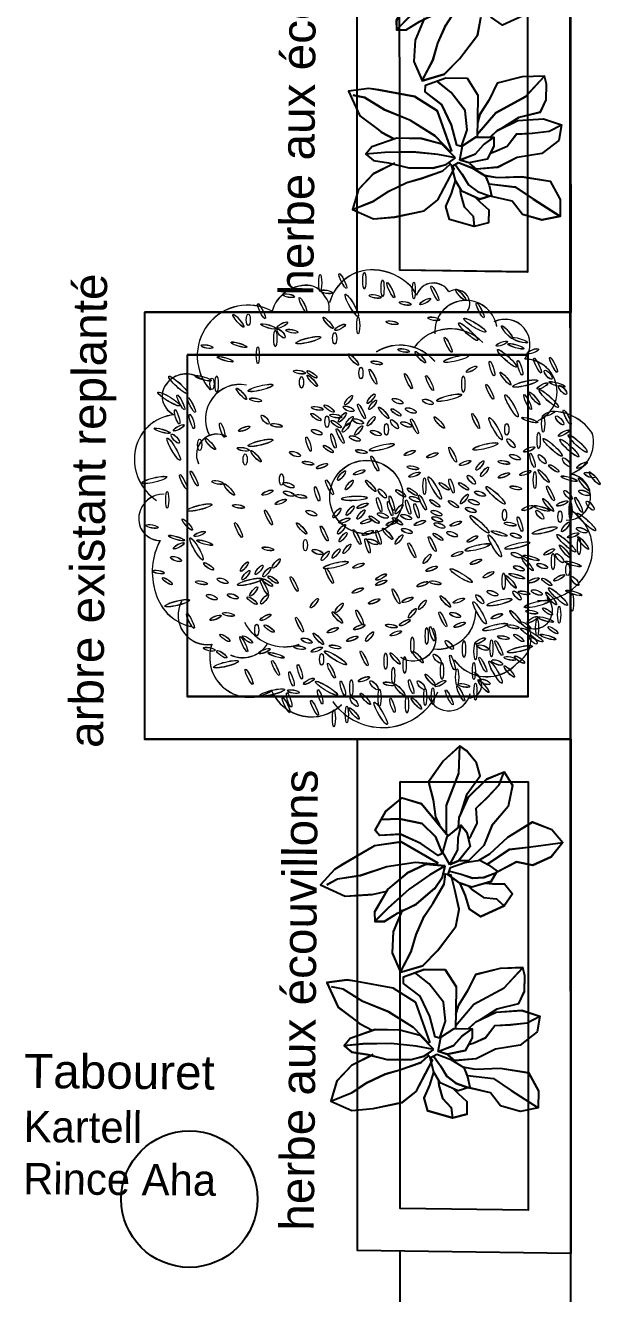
# Model space of a CAD drawing. Extents: x -27 to 25.3, y -8.5 to 57.5.
# Drawn here: x -10.164 to -8.815, y 50.106 to 53.079 of the extents above; entities that cross this region are included whole.
import ezdxf

# ---------------------------------------------------------------- set-up
doc = ezdxf.new("R2010")
doc.units = 0
doc.header["$LTSCALE"] = 0.002
doc.linetypes.add('CONTINU', pattern=[0])
for name, color, linetype in [('07-MOBILIER URBAIN', 1, 'Continuous'), ('_ANNO-CONCEPT-T', 7, 'Continuous'), ('A-mobilier', 252, 'Continuous')]:
    doc.layers.add(name, color=color, linetype=linetype)
doc.layers.add('A_ARBRES', color=86, linetype='CONTINU', lineweight=15)
doc.layers.add('A_ARBRES 2', color=7, linetype='Continuous', lineweight=15, true_color=0x005200)
doc.layers.add('SA-ELEVATION', color=2, linetype='Continuous', true_color=0xffff00)
doc.layers.add('V_VEGETATION', color=7, linetype='Continuous', true_color=0x3f7f00)
doc.styles.get("Standard").update_dxf_attribs({"font": 'ARIALN.TTF'})

# ---------------------------------------------------------------- blocks, each defined once
blk = doc.blocks.new('plante 1')
at = {"layer": 'V_VEGETATION', "color": 114}
for points in [[(12.9205, 22.4992), (12.9072, 22.5025), (12.894, 22.5498), (12.8704, 22.5971), (12.8309, 22.6261), (12.8309, 22.6418), (12.8783, 22.6602), (12.9282, 22.6602), (12.9545, 22.6208), (12.9545, 22.563), (12.9545, 22.5228)], [(12.9183, 22.4997), (12.9308, 22.5393), (12.9256, 22.584), (12.8914, 22.6261), (12.8573, 22.6521)], [(12.9545, 22.5289), (12.997, 22.5807), (13.067, 22.6202), (13.1096, 22.6681)], [(13.0103, 22.5435), (13.0518, 22.5708), (13.1018, 22.584), (13.1149, 22.6129), (13.1149, 22.6497), (13.1096, 22.6681), (13.0571, 22.6655), (12.9992, 22.6497), (12.9808, 22.6103), (12.9598, 22.5761), (12.9545, 22.5551)], [(12.7217, 22.6286), (12.6986, 22.6318), (12.6509, 22.6246), (12.6787, 22.5674), (12.7217, 22.5362)], [(12.8959, 22.4881), (12.8607, 22.5819), (12.8068, 22.6147), (12.7217, 22.6286)], [(12.8936, 22.4858), (12.8561, 22.5233), (12.7974, 22.5585), (12.7365, 22.5819), (12.6896, 22.61), (12.6618, 22.6149)], [(12.9854, 22.5228), (13.0018, 22.5393), (13.0492, 22.563), (13.1096, 22.5682), (13.1517, 22.5551), (13.1465, 22.5183), (13.107, 22.4867), (13.0492, 22.4762), (13.0045, 22.4525), (12.9545, 22.4473), (12.9387, 22.4604)], [(12.7217, 22.5362), (12.7295, 22.5303), (12.761, 22.5146)], [(12.9861, 22.4858), (12.9966, 22.4893), (13.0255, 22.5025), (13.0465, 22.5314), (13.0834, 22.534), (13.1228, 22.5393), (13.1517, 22.5551)], [(12.9045, 22.4728), (12.8719, 22.5046), (12.8242, 22.5165), (12.7662, 22.5165), (12.7081, 22.495), (12.6946, 22.4775), (12.7121, 22.4632), (12.7479, 22.4585), (12.7956, 22.4473), (12.8521, 22.4481), (12.8831, 22.4569), (12.9045, 22.4728)], [(12.9148, 22.4681), (12.9209, 22.5015), (12.9513, 22.5228), (12.9939, 22.5228), (12.9939, 22.5015), (12.9787, 22.4711), (12.9361, 22.462), (12.9148, 22.4681)], [(12.9148, 22.4681), (12.9513, 22.4833), (12.9696, 22.5046), (12.9939, 22.5228)], [(12.9045, 22.4728), (12.8632, 22.4799), (12.8044, 22.4847), (12.7384, 22.4823), (12.6946, 22.4775)], [(12.7626, 22.4578), (12.7126, 22.4315), (12.6784, 22.3947), (12.6653, 22.3473), (12.7152, 22.3263), (12.7652, 22.3316), (12.8336, 22.3473), (12.8651, 22.3736), (12.8862, 22.4157), (12.9019, 22.4473), (12.8894, 22.4616)], [(12.6653, 22.3473), (12.7152, 22.3684), (12.7494, 22.392), (12.7915, 22.4131), (12.8257, 22.4236), (12.8756, 22.442), (12.8927, 22.4578)], [(12.9118, 22.462), (12.9453, 22.4498), (12.9757, 22.4316), (12.9848, 22.4103), (12.9909, 22.3859), (12.9635, 22.3768), (12.9209, 22.395), (12.9057, 22.4194), (12.8966, 22.4529), (12.9118, 22.462)], [(12.9042, 22.4574), (12.9209, 22.4346), (12.9361, 22.4103), (12.9574, 22.395), (12.9874, 22.3847)], [(12.9529, 22.3814), (12.9635, 22.3707), (12.9848, 22.3524), (12.9848, 22.322), (12.9513, 22.3129), (12.8935, 22.3281), (12.8844, 22.3585), (12.8966, 22.389), (12.9057, 22.4194)], [(12.9728, 22.4333), (13.0031, 22.4285), (13.0609, 22.4316), (13.1278, 22.4224), (13.1522, 22.3798), (13.1522, 22.3403), (13.1096, 22.3311), (13.0639, 22.3433), (13.0396, 22.3737), (12.9874, 22.3847)], [(12.9162, 22.4027), (12.9179, 22.389), (12.927, 22.3585), (12.9483, 22.3372), (12.9513, 22.3129)], [(12.9848, 22.4133), (13.0457, 22.4072), (13.0883, 22.3798), (13.1522, 22.3403)]]:
    blk.add_lwpolyline(points, dxfattribs=at)
blk = doc.blocks.new('A$C5C45123F')
at = {"layer": 'A_ARBRES', "color": 114, "transparency": 33554508}
for centre, major_axis, ratio in [((-0.3749, 1.4017), (0, 0.0556), 0.181818), ((-0.2244, 1.4137), (-0.0248, 0.0497), 0.181818), ((-0.0818, 1.4168), (0, 0.0556), 0.181818), ((-0.3328, 1.3425), (-0.0393, 0.0071), 0.268316), ((0.0394, 1.3663), (0, 0.0556), 0.181818), ((0.0932, 1.3533), (-0.0248, 0.0497), 0.181818), ((0.2466, 1.3512), (0, 0.0556), 0.181818), ((0.3862, 1.3331), (-0.0248, 0.0497), 0.181818), ((0.5574, 1.3229), (-0.0339, 0.0372), 0.20698), ((-0.7652, 1.2139), (-0.0248, 0.0497), 0.181818), ((-0.5839, 1.3168), (-0.0393, 0.0071), 0.268316), ((-0.4889, 1.2551), (-0.0248, 0.0497), 0.181818), ((-0.1652, 1.2527), (-0.0429, 0.0732), 0.173491), ((-0.01, 1.3117), (-0.0393, 0.0071), 0.268316), ((0.1898, 1.2656), (-0.0393, 0.0071), 0.268316), ((0.3228, 1.2783), (-0.0352, -0.0188), 0.268316), ((0.6868, 1.2198), (-0.0248, 0.0497), 0.181818), ((-0.9177, 1.1506), (-0.0361, 0.0422), 0.181818), ((-0.8525, 1.1569), (0, 0.0379), 0.35903), ((-0.7174, 1.1124), (-0.0533, 0.0157), 0.181818), ((-0.627, 1.1217), (-0.0352, -0.0188), 0.268316), ((-0.6343, 1.0651), (-0.0249, 0.0285), 0.35903), ((-0.5634, 1.0812), (-0.0393, 0.0071), 0.268316), ((-0.3219, 1.1361), (-0.0339, 0.0372), 0.20698), ((-0.2431, 1.1066), (-0.0352, -0.0188), 0.268316), ((-0.1223, 1.1188), (0, 0.0556), 0.181818), ((0.1027, 1.1376), (-0.0393, 0.0071), 0.268316), ((0.3794, 1.1632), (-0.0393, 0.0071), 0.268316), ((0.6075, 1.0781), (-0.0626, 0.0574), 0.173491), ((0.6519, 1.1209), (-0.0725, 0.0441), 0.173491), ((0.8658, 1.0748), (-0.0361, 0.0422), 0.181818), ((-0.9145, 0.9912), (-0.0533, 0.0157), 0.181818), ((-0.6731, 1.033), (0, 0.0556), 0.181818), ((-0.4536, 1.0218), (-0.0825, -0.0201), 0.173491), ((-0.2786, 1.034), (0, 0.0379), 0.35903), ((0.4751, 0.9907), (-0.0248, 0.0497), 0.181818), ((0.8307, 0.9986), (-0.0375, -0.0139), 0.268316), ((0.9501, 1.0215), (-0.0533, 0.0157), 0.181818), ((-1.127, 0.9788), (-0.0393, 0.0071), 0.268316), ((-0.7893, 0.9218), (0, 0.0556), 0.181818), ((-0.1551, 0.8936), (-0.0339, 0.0372), 0.20698), ((0.1796, 0.9532), (-0.0393, 0.0071), 0.268316), ((0.2896, 0.9088), (-0.0339, 0.0372), 0.20698), ((0.5281, 0.8984), (-0.0825, -0.0201), 0.173491), ((0.8652, 0.9013), (-0.0626, 0.0574), 0.173491), ((0.9249, 0.9811), (-0.0533, 0.0157), 0.181818), ((1.0378, 0.9481), (-0.0375, -0.0139), 0.268316), ((-1.0054, 0.8952), (-0.0533, 0.0157), 0.181818), ((0.0002, 0.8712), (-0.0393, 0.0071), 0.268316), ((0.631, 0.8288), (-0.0352, -0.0188), 0.268316), ((0.7659, 0.833), (-0.0152, 0.048), 0.20698), ((0.9518, 0.8382), (-0.0152, 0.048), 0.20698), ((1.0683, 0.8532), (-0.0248, 0.0497), 0.181818), ((1.1744, 0.8583), (-0.0248, 0.0497), 0.181818), ((-1.3177, 0.7245), (-0.0626, 0.0574), 0.173491), ((-1.152, 0.769), (-0.0533, 0.0157), 0.181818), ((-1.0933, 0.7318), (0, 0.0379), 0.35903), ((-1.0622, 0.7299), (0, 0.0556), 0.181818), ((-0.5122, 0.8098), (-0.0393, 0.0071), 0.268316), ((-0.4989, 0.742), (0, 0.0379), 0.35903), ((-0.428, 0.7522), (-0.0339, 0.0372), 0.20698), ((-0.4294, 0.7951), (-0.0328, 0.0227), 0.268316), ((-0.1044, 0.8035), (0, 0.0379), 0.35903), ((-0.0245, 0.7791), (-0.0248, 0.0497), 0.181818), ((0.2106, 0.7497), (-0.0248, 0.0497), 0.181818), ((0.3517, 0.738), (-0.0248, 0.0497), 0.181818), ((0.5751, 0.7299), (0, 0.0556), 0.181818), ((0.8557, 0.7667), (-0.0361, 0.0422), 0.181818), ((0.9866, 0.7339), (-0.0825, -0.0201), 0.173491), ((1.1393, 0.7923), (-0.0249, 0.0285), 0.35903), ((-1.3795, 0.631), (-0.0725, 0.0441), 0.173491), ((-0.8979, 0.6663), (-0.0339, 0.0372), 0.20698), ((-0.771, 0.7045), (-0.0825, -0.0201), 0.173491), ((0.7514, 0.6792), (-0.0248, 0.0497), 0.181818), ((1.0477, 0.6354), (-0.0361, 0.0422), 0.181818), ((1.1009, 0.7176), (-0.0352, -0.0188), 0.268316), ((1.1431, 0.6336), (-0.0626, 0.0574), 0.173491), ((1.1977, 0.7286), (-0.0533, 0.0157), 0.181818), ((1.2353, 0.6913), (-0.0249, 0.0285), 0.35903), ((-1.3001, 0.6087), (-0.0248, 0.0497), 0.181818), ((-1.2296, 0.5911), (-0.0248, 0.0497), 0.181818), ((-0.8042, 0.6254), (-0.0393, 0.0071), 0.268316), ((-0.3158, 0.5681), (-0.0328, 0.0227), 0.268316), ((-0.1868, 0.6231), (-0.0256, -0.0306), 0.268316), ((-0.1009, 0.55), (-0.0248, 0.0497), 0.181818), ((-0.0371, 0.6334), (-0.0256, -0.0306), 0.268316), ((-0.0268, 0.5921), (-0.0256, -0.0306), 0.268316), ((0.1392, 0.6171), (-0.0357, 0.0127), 0.35903), ((0.3405, 0.6119), (-0.0357, 0.0127), 0.35903), ((0.481, 0.6399), (-0.0825, -0.0201), 0.173491), ((0.8959, 0.5859), (-0.0429, 0.0732), 0.173491), ((1.0026, 0.6108), (-0.0248, 0.0497), 0.181818), ((-1.325, 0.5131), (-0.0152, 0.048), 0.20698), ((-1.2269, 0.4821), (-0.0152, 0.048), 0.20698), ((-0.7405, 0.4943), (-0.0249, 0.0285), 0.35903), ((-0.4036, 0.5113), (-0.0328, 0.0227), 0.268316), ((-0.3943, 0.569), (-0.0393, 0.0071), 0.268316), ((-0.3298, 0.4808), (0, 0.0379), 0.35903), ((-0.2713, 0.5178), (-0.0393, 0.0071), 0.268316), ((-0.2281, 0.5096), (-0.0256, -0.0306), 0.268316), ((-0.1861, 0.5655), (-0.0357, 0.0127), 0.35903), ((-0.1817, 0.4838), (-0.0256, -0.0306), 0.268316), ((-0.0371, 0.4838), (-0.0256, -0.0306), 0.268316), ((0.047, 0.54), (-0.0339, 0.0372), 0.20698), ((0.1282, 0.5423), (-0.0328, 0.0227), 0.268316), ((0.2269, 0.5551), (-0.0357, 0.0127), 0.35903), ((0.4159, 0.4744), (-0.0339, 0.0372), 0.20698), ((0.6574, 0.4853), (-0.0248, 0.0497), 0.181818), ((0.7898, 0.4344), (-0.0429, 0.0732), 0.173491), ((1.0158, 0.4912), (-0.0533, 0.0157), 0.181818), ((1.1056, 0.4673), (0, 0.0556), 0.181818), ((1.1439, 0.5339), (-0.0375, -0.0139), 0.268316), ((1.2151, 0.4893), (-0.0249, 0.0285), 0.35903), ((1.2653, 0.5098), (-0.0248, 0.0497), 0.181818), ((-1.4248, 0.4204), (-0.0533, 0.0157), 0.181818), ((-1.3142, 0.4398), (-0.0352, -0.0188), 0.268316), ((-1.0255, 0.4253), (-0.0152, 0.048), 0.20698), ((-0.8793, 0.4334), (-0.0375, -0.0139), 0.268316), ((-0.6659, 0.4564), (-0.0393, 0.0071), 0.268316), ((-0.3977, 0.4107), (-0.0357, 0.0127), 0.35903), ((-0.2694, 0.4648), (-0.0328, 0.0227), 0.268316), ((-0.242, 0.3854), (-0.0248, 0.0497), 0.181818), ((-0.2023, 0.4425), (-0.0256, -0.0306), 0.268316), ((-0.1241, 0.4829), (-0.0357, 0.0127), 0.35903), ((-0.1197, 0.4218), (-0.0256, -0.0306), 0.268316), ((-0.0054, 0.4055), (-0.0357, 0.0127), 0.35903), ((0.0647, 0.4296), (0, 0.0379), 0.35903), ((0.1186, 0.464), (-0.0249, 0.0285), 0.35903), ((0.196, 0.4623), (-0.0357, 0.0127), 0.35903), ((0.2518, 0.4501), (-0.0248, 0.0497), 0.181818), ((0.864, 0.4296), (0, 0.0379), 0.35903), ((1.2423, 0.4045), (-0.0352, -0.0188), 0.268316), ((-1.3477, 0.298), (-0.0429, 0.0732), 0.173491), ((-1.3367, 0.3681), (-0.0249, 0.0285), 0.35903), ((-1.1753, 0.3272), (0, 0.0379), 0.35903), ((-1.1051, 0.3329), (-0.0339, 0.0372), 0.20698), ((-0.771, 0.3402), (-0.0825, -0.0201), 0.173491), ((-0.4525, 0.3324), (-0.0152, 0.048), 0.20698), ((-0.2873, 0.3531), (-0.0152, 0.048), 0.20698), ((-0.1448, 0.3694), (-0.0357, 0.0127), 0.35903), ((0.0343, 0.3108), (-0.0825, -0.0201), 0.173491), ((0.722, 0.3167), (-0.0825, -0.0201), 0.173491), ((0.8917, 0.3377), (-0.0249, 0.0285), 0.35903), ((1.0753, 0.3561), (0, 0.0556), 0.181818), ((1.1684, 0.3103), (-0.0626, 0.0574), 0.173491), ((1.2796, 0.3053), (-0.0626, 0.0574), 0.173491), ((1.3351, 0.3356), (-0.0626, 0.0574), 0.173491), ((-0.8862, 0.2976), (-0.0393, 0.0071), 0.268316), ((-0.873, 0.2299), (0, 0.0379), 0.35903), ((-0.8019, 0.2521), (-0.0339, 0.0372), 0.20698), ((-0.5423, 0.2662), (-0.0357, 0.0127), 0.35903), ((-0.321, 0.2997), (-0.0328, 0.0227), 0.268316), ((-0.1022, 0.2822), (-0.0393, 0.0071), 0.268316), ((-0.0128, 0.2033), (-0.0248, 0.0497), 0.181818), ((0.2204, 0.2734), (-0.0375, -0.0139), 0.268316), ((0.3701, 0.2579), (-0.0375, -0.0139), 0.268316), ((0.5045, 0.262), (-0.0248, 0.0497), 0.181818), ((0.9187, 0.2455), (-0.0357, 0.0127), 0.35903), ((1.0126, 0.2966), (-0.0375, -0.0139), 0.268316), ((1.0344, 0.2241), (-0.0152, 0.048), 0.20698), ((1.0989, 0.2317), (-0.0249, 0.0285), 0.35903), ((-0.4558, 0.2054), (-0.0393, 0.0071), 0.268316), ((-0.363, 0.1857), (-0.0375, -0.0139), 0.268316), ((0.2411, 0.1747), (-0.0393, 0.0071), 0.268316), ((0.5869, 0.2063), (-0.0375, -0.0139), 0.268316), ((0.6857, 0.1896), (-0.0256, -0.0306), 0.268316), ((0.7166, 0.1483), (-0.0256, -0.0306), 0.268316), ((0.8457, 0.2105), (-0.0393, 0.0071), 0.268316), ((1.1762, 0.1707), (-0.0328, 0.0227), 0.268316), ((1.2606, 0.2115), (-0.0249, 0.0285), 0.35903), ((1.3636, 0.1923), (-0.0352, -0.0188), 0.268316), ((-1.4764, 0.0934), (-0.0825, -0.0201), 0.173491), ((-1.2825, 0.0799), (-0.0248, 0.0497), 0.181818), ((-1.2119, 0.1034), (-0.0248, 0.0497), 0.181818), ((-1.0553, 0.0773), (-0.0393, 0.0071), 0.268316), ((-0.6322, 0.0967), (0, 0.0379), 0.35903), ((-0.3126, 0.0446), (-0.0248, 0.0497), 0.181818), ((-0.2333, 0.1225), (-0.0256, -0.0306), 0.268316), ((-0.1817, 0.0606), (-0.0256, -0.0306), 0.268316), ((-0.1152, 0.1444), (-0.0375, -0.0139), 0.268316), ((-0.0389, 0.0551), (-0.0339, 0.0372), 0.20698), ((0.2514, 0.1289), (-0.0375, -0.0139), 0.268316), ((0.3173, 0.0531), (0, 0.0556), 0.181818), ((0.3856, 0.0404), (-0.0429, 0.0732), 0.173491), ((0.4975, 0.0538), (-0.0152, 0.048), 0.20698), ((0.6289, 0.0953), (-0.0249, 0.0285), 0.35903), ((0.8451, 0.1237), (-0.0375, -0.0139), 0.268316), ((0.9873, 0.14), (-0.0375, -0.0139), 0.268316), ((1.05, 0.0935), (0, 0.0556), 0.181818), ((1.1083, 0.1202), (-0.0361, 0.0422), 0.181818), ((1.2786, 0.1022), (-0.0533, 0.0157), 0.181818), ((1.3761, 0.0646), (-0.0361, 0.0422), 0.181818), ((1.4144, 0.1268), (-0.0357, 0.0127), 0.35903), ((1.4468, 0.105), (-0.0361, 0.0422), 0.181818), ((-1.3906, -0.0379), (0, 0.0556), 0.181818), ((-0.9788, 0.0299), (-0.0339, 0.0372), 0.20698), ((-0.7244, 0.0102), (-0.0375, -0.0139), 0.268316), ((-0.5836, 0.0597), (-0.0357, 0.0127), 0.35903), ((-0.5836, 0.003), (-0.0357, 0.0127), 0.35903), ((-0.3957, 0.0022), (-0.0152, 0.048), 0.20698), ((0.0377, 0.0044), (-0.0249, 0.0285), 0.35903), ((0.1591, 0.0056), (-0.0328, 0.0227), 0.268316), ((0.2366, 0.0159), (-0.0328, 0.0227), 0.268316), ((0.4482, 0.052), (-0.0328, 0.0227), 0.268316), ((0.5773, 0.052), (-0.0328, 0.0227), 0.268316), ((0.5824, -0.0323), (-0.0256, -0.0306), 0.268316), ((0.6864, 0.003), (-0.0357, 0.0127), 0.35903), ((0.7894, -0.0079), (-0.0626, 0.0574), 0.173491), ((0.9226, 0.0415), (-0.0393, 0.0071), 0.268316), ((1.1542, 0.0047), (-0.0248, 0.0497), 0.181818), ((1.2707, -0.0057), (-0.0249, 0.0285), 0.35903), ((1.3782, 0.0081), (-0.0357, 0.0127), 0.35903), ((-1.1767, -0.0888), (-0.0825, -0.0201), 0.173491), ((-0.917, -0.0814), (-0.0393, 0.0071), 0.268316), ((-0.6366, -0.0517), (-0.0375, -0.0139), 0.268316), ((-0.5019, -0.0149), (-0.0393, 0.0071), 0.268316), ((-0.1483, -0.0281), (-0.0848, -0.0036), 0.173491), ((-0.1765, -0.1097), (-0.0256, -0.0306), 0.268316), ((-0.0945, -0.0775), (-0.0375, -0.0139), 0.268316), ((0.0173, -0.0701), (-0.0152, 0.048), 0.20698), ((0.0896, -0.0959), (-0.0152, 0.048), 0.20698), ((0.0999, -0.0598), (-0.0152, 0.048), 0.20698), ((0.1487, -0.0994), (-0.0256, -0.0306), 0.268316), ((0.2083, -0.0856), (-0.0152, 0.048), 0.20698), ((0.2528, -0.0332), (-0.0357, 0.0127), 0.35903), ((0.2651, -0.1114), (-0.0152, 0.048), 0.20698), ((0.3047, -0.0553), (-0.0248, 0.0497), 0.181818), ((0.3863, -0.0615), (-0.0328, 0.0227), 0.268316), ((0.5102, -0.0667), (-0.0328, 0.0227), 0.268316), ((0.6451, -0.0538), (-0.0357, 0.0127), 0.35903), ((1.0025, -0.0924), (-0.0375, -0.0139), 0.268316), ((1.0967, -0.0948), (-0.0533, 0.0157), 0.181818), ((1.1386, -0.0717), (-0.0361, 0.0422), 0.181818), ((1.2323, -0.0621), (-0.0375, -0.0139), 0.268316), ((1.2875, -0.1086), (0, 0.0556), 0.181818), ((1.3411, -0.0711), (-0.0248, 0.0497), 0.181818), ((1.4172, -0.0764), (-0.0249, 0.0285), 0.35903), ((-1.2567, -0.2025), (-0.0339, 0.0372), 0.20698), ((-0.7182, -0.1551), (-0.0248, 0.0497), 0.181818), ((-0.4339, -0.126), (-0.0357, 0.0127), 0.35903), ((-0.2643, -0.1252), (-0.0256, -0.0306), 0.268316), ((-0.2133, -0.1756), (-0.0375, -0.0139), 0.268316), ((-0.1042, -0.1355), (-0.0256, -0.0306), 0.268316), ((-0.0687, -0.1807), (-0.0375, -0.0139), 0.268316), ((-0.0164, -0.1699), (-0.0328, 0.0227), 0.268316), ((0.0411, -0.1415), (-0.0357, 0.0127), 0.35903), ((0.1385, -0.1802), (-0.0328, 0.0227), 0.268316), ((0.196, -0.1519), (-0.0357, 0.0127), 0.35903), ((0.3973, -0.126), (-0.0357, 0.0127), 0.35903), ((0.4025, -0.1673), (-0.0357, 0.0127), 0.35903), ((0.6245, -0.1054), (-0.0357, 0.0127), 0.35903), ((0.6833, -0.1998), (-0.0626, 0.0574), 0.173491), ((0.8487, -0.1389), (0, 0.0379), 0.35903), ((0.9518, -0.1991), (-0.0152, 0.048), 0.20698), ((1.0837, -0.137), (-0.0249, 0.0285), 0.35903), ((1.2176, -0.1492), (0, 0.0379), 0.35903), ((1.3907, -0.1847), (-0.0626, 0.0574), 0.173491), ((-1.4908, -0.2146), (-0.0393, 0.0071), 0.268316), ((-1.1751, -0.2641), (-0.0375, -0.0139), 0.268316), ((-0.918, -0.2374), (-0.0248, 0.0497), 0.181818), ((-0.4987, -0.2277), (-0.0339, 0.0372), 0.20698), ((-0.3478, -0.2609), (-0.0248, 0.0497), 0.181818), ((-0.2333, -0.2336), (-0.0256, -0.0306), 0.268316), ((-0.223, -0.2852), (-0.0256, -0.0306), 0.268316), ((-0.1303, -0.2844), (-0.0248, 0.0497), 0.181818), ((-0.0584, -0.2582), (-0.0375, -0.0139), 0.268316), ((0.0122, -0.2868), (-0.0152, 0.048), 0.20698), ((0.0723, -0.2631), (-0.0339, 0.0372), 0.20698), ((0.1016, -0.1911), (-0.0375, -0.0139), 0.268316), ((0.2011, -0.2447), (-0.0357, 0.0127), 0.35903), ((0.2875, -0.1911), (-0.0375, -0.0139), 0.268316), ((0.418, -0.2086), (-0.0357, 0.0127), 0.35903), ((0.5006, -0.2654), (-0.0357, 0.0127), 0.35903), ((0.525, -0.1962), (-0.0375, -0.0139), 0.268316), ((0.8137, -0.2614), (-0.0533, 0.0157), 0.181818), ((0.8867, -0.1992), (-0.0393, 0.0071), 0.268316), ((1.1159, -0.2415), (-0.0825, -0.0201), 0.173491), ((1.2536, -0.2181), (-0.0256, -0.0306), 0.268316), ((1.3627, -0.2396), (-0.0357, 0.0127), 0.35903), ((-1.3288, -0.2918), (-0.0533, 0.0157), 0.181818), ((-1.3142, -0.343), (-0.0352, -0.0188), 0.268316), ((-1.1961, -0.3636), (-0.0429, 0.0732), 0.173491), ((-1.1418, -0.3221), (-0.0533, 0.0157), 0.181818), ((-0.4733, -0.3387), (0, 0.0379), 0.35903), ((-0.1972, -0.3626), (-0.0256, -0.0306), 0.268316), ((-0.0601, -0.3436), (-0.0152, 0.048), 0.20698), ((-0.026, -0.317), (-0.0357, 0.0127), 0.35903), ((0.1487, -0.3007), (-0.0256, -0.0306), 0.268316), ((0.2341, -0.3726), (-0.0248, 0.0497), 0.181818), ((0.3693, -0.3314), (-0.0248, 0.0497), 0.181818), ((0.4069, -0.2834), (-0.0328, 0.0227), 0.268316), ((0.6691, -0.3532), (-0.0825, -0.0201), 0.173491), ((0.636, -0.2976), (-0.0352, -0.0188), 0.268316), ((0.7848, -0.3434), (-0.0429, 0.0732), 0.173491), ((0.9337, -0.3414), (-0.0825, -0.0201), 0.173491), ((0.9239, -0.2757), (-0.0357, 0.0127), 0.35903), ((1.2593, -0.3261), (-0.0626, 0.0574), 0.173491), ((1.2498, -0.3799), (-0.0361, 0.0422), 0.181818), ((1.3046, -0.2736), (-0.0375, -0.0139), 0.268316), ((1.3711, -0.3243), (-0.0361, 0.0422), 0.181818), ((1.3431, -0.346), (0, 0.0556), 0.181818), ((-1.3322, -0.4305), (-0.0357, 0.0127), 0.35903), ((-0.7222, -0.3631), (-0.0393, 0.0071), 0.268316), ((-0.3926, -0.3841), (-0.0357, 0.0127), 0.35903), ((-0.3417, -0.409), (-0.0256, -0.0306), 0.268316), ((-0.2694, -0.3935), (-0.0256, -0.0306), 0.268316), ((0.3346, -0.4297), (-0.0256, -0.0306), 0.268316), ((0.5353, -0.3975), (-0.0375, -0.0139), 0.268316), ((0.9291, -0.4047), (-0.0357, 0.0127), 0.35903), ((1.0022, -0.4657), (-0.0361, 0.0422), 0.181818), ((1.0259, -0.4231), (-0.0533, 0.0157), 0.181818), ((1.1463, -0.3834), (-0.0352, -0.0188), 0.268316), ((1.1713, -0.447), (0, 0.0556), 0.181818), ((1.2151, -0.425), (-0.0249, 0.0285), 0.35903), ((-1.4499, -0.5168), (-0.0393, 0.0071), 0.268316), ((-1.1161, -0.4795), (-0.0328, 0.0227), 0.268316), ((-0.8786, -0.4813), (-0.0256, -0.0306), 0.268316), ((-0.8683, -0.538), (-0.0256, -0.0306), 0.268316), ((-0.7805, -0.5019), (-0.0256, -0.0306), 0.268316), ((-0.7289, -0.5174), (-0.0256, -0.0306), 0.268316), ((-0.667, -0.4606), (-0.0256, -0.0306), 0.268316), ((-0.2714, -0.4707), (-0.0825, -0.0201), 0.173491), ((-0.3126, -0.543), (-0.0248, 0.0497), 0.181818), ((-0.1204, -0.4749), (-0.0375, -0.0139), 0.268316), ((0.3649, -0.4955), (-0.0375, -0.0139), 0.268316), ((0.5609, -0.5409), (-0.0725, 0.0441), 0.173491), ((0.6592, -0.4491), (-0.0375, -0.0139), 0.268316), ((0.9446, -0.4924), (-0.0357, 0.0127), 0.35903), ((1.0994, -0.477), (-0.0357, 0.0127), 0.35903), ((1.3039, -0.4635), (-0.0533, 0.0157), 0.181818), ((1.2688, -0.5026), (0, 0.0379), 0.35903), ((-1.3897, -0.5776), (-0.0328, 0.0227), 0.268316), ((-1.1629, -0.5885), (-0.0393, 0.0071), 0.268316), ((-1.0224, -0.575), (-0.0357, 0.0127), 0.35903), ((-0.8416, -0.5823), (-0.0825, -0.0201), 0.173491), ((-0.7476, -0.6135), (-0.0248, 0.0497), 0.181818), ((-0.7237, -0.5879), (-0.0328, 0.0227), 0.268316), ((-0.6876, -0.5673), (-0.0328, 0.0227), 0.268316), ((-0.5477, -0.5958), (-0.0248, 0.0497), 0.181818), ((0.0294, -0.5884), (-0.0375, -0.0139), 0.268316), ((0.0298, -0.5501), (-0.0352, -0.0188), 0.268316), ((0.3052, -0.5975), (-0.0375, -0.0139), 0.268316), ((0.3897, -0.5885), (-0.0393, 0.0071), 0.268316), ((0.7421, -0.535), (-0.0352, -0.0188), 0.268316), ((0.8429, -0.5783), (0, 0.0556), 0.181818), ((0.8911, -0.5819), (-0.0361, 0.0422), 0.181818), ((0.9299, -0.5443), (-0.0533, 0.0157), 0.181818), ((1.0413, -0.5729), (-0.0375, -0.0139), 0.268316), ((1.1297, -0.5827), (-0.0328, 0.0227), 0.268316), ((1.212, -0.5552), (-0.0352, -0.0188), 0.268316), ((1.3162, -0.5765), (-0.0249, 0.0285), 0.35903), ((-1.0947, -0.6834), (-0.0357, 0.0127), 0.35903), ((-0.9553, -0.6782), (-0.0357, 0.0127), 0.35903), ((-0.8167, -0.6464), (-0.0256, -0.0306), 0.268316), ((-0.7444, -0.698), (-0.0256, -0.0306), 0.268316), ((-0.1255, -0.64), (-0.0375, -0.0139), 0.268316), ((0.1283, -0.6781), (-0.0248, 0.0497), 0.181818), ((0.4563, -0.7126), (-0.0339, 0.0372), 0.20698), ((0.6845, -0.6977), (-0.0249, 0.0285), 0.35903), ((0.769, -0.6576), (-0.0357, 0.0127), 0.35903), ((0.9321, -0.6725), (-0.0249, 0.0285), 0.35903), ((0.9789, -0.6551), (-0.0393, 0.0071), 0.268316), ((1.0633, -0.6524), (-0.0357, 0.0127), 0.35903), ((1.1589, -0.693), (-0.0361, 0.0422), 0.181818), ((1.2038, -0.6797), (-0.0626, 0.0574), 0.173491), ((1.3089, -0.6554), (-0.0533, 0.0157), 0.181818), ((1.2976, -0.7197), (0, 0.0556), 0.181818), ((-1.3236, -0.7234), (-0.0825, -0.0201), 0.173491), ((-0.8269, -0.7066), (-0.0328, 0.0227), 0.268316), ((-0.414, -0.7238), (-0.0256, -0.0306), 0.268316), ((-0.2488, -0.7548), (-0.0256, -0.0306), 0.268316), ((-0.0171, -0.7123), (-0.0375, -0.0139), 0.268316), ((0.2049, -0.702), (-0.0375, -0.0139), 0.268316), ((0.2365, -0.7909), (-0.0256, -0.0306), 0.268316), ((0.3036, -0.7341), (-0.0256, -0.0306), 0.268316), ((0.5456, -0.7071), (-0.0375, -0.0139), 0.268316), ((0.6837, -0.7879), (-0.0429, 0.0732), 0.173491), ((0.8161, -0.7175), (-0.0825, -0.0201), 0.173491), ((1.063, -0.7292), (-0.0825, -0.0201), 0.173491), ((1.1349, -0.7789), (-0.0328, 0.0227), 0.268316), ((1.2117, -0.8006), (0, 0.0556), 0.181818), ((-1.2355, -0.8426), (-0.0248, 0.0497), 0.181818), ((-1.0703, -0.8207), (-0.0375, -0.0139), 0.268316), ((-0.9836, -0.7985), (-0.0393, 0.0071), 0.268316), ((-0.7382, -0.8178), (-0.0352, -0.0188), 0.268316), ((-0.5124, -0.8661), (-0.0248, 0.0497), 0.181818), ((-0.2612, -0.8187), (-0.0339, 0.0372), 0.20698), ((-0.1127, -0.8191), (-0.0248, 0.0497), 0.181818), ((0.1864, -0.8532), (-0.0352, -0.0188), 0.268316), ((0.4399, -0.8309), (-0.0248, 0.0497), 0.181818), ((0.5212, -0.8021), (-0.0357, 0.0127), 0.35903), ((0.7986, -0.8103), (-0.0375, -0.0139), 0.268316), ((0.9214, -0.8142), (-0.0361, 0.0422), 0.181818), ((1.0302, -0.7831), (-0.0393, 0.0071), 0.268316), ((1.0352, -0.833), (-0.0352, -0.0188), 0.268316), ((1.0652, -0.8864), (0, 0.0556), 0.181818), ((1.1219, -0.8322), (-0.0533, 0.0157), 0.181818), ((-0.7961, -0.9021), (0, 0.0379), 0.35903), ((-0.7134, -0.8924), (-0.0328, 0.0227), 0.268316), ((-0.3876, -0.9601), (-0.0339, 0.0372), 0.20698), ((-0.2907, -0.9032), (-0.0375, -0.0139), 0.268316), ((-0.1152, -0.8826), (-0.0375, -0.0139), 0.268316), ((-0.0474, -0.9457), (-0.0256, -0.0306), 0.268316), ((0.0976, -0.8753), (-0.0393, 0.0071), 0.268316), ((0.1275, -0.9239), (-0.0375, -0.0139), 0.268316), ((0.3325, -0.942), (0, 0.0556), 0.181818), ((0.3684, -0.9267), (-0.0152, 0.048), 0.20698), ((0.5508, -0.8671), (-0.0375, -0.0139), 0.268316), ((0.7867, -0.882), (-0.0825, -0.0201), 0.173491), ((0.9072, -0.8805), (-0.0393, 0.0071), 0.268316), ((0.9903, -0.8717), (-0.0328, 0.0227), 0.268316), ((1.0309, -0.9349), (-0.0725, 0.0441), 0.173491), ((1.171, -0.9027), (-0.0328, 0.0227), 0.268316), ((-1.0076, -0.9543), (-0.0328, 0.0227), 0.268316), ((-0.8828, -0.9954), (-0.0248, 0.0497), 0.181818), ((-0.8579, -0.9646), (-0.0328, 0.0227), 0.268316), ((-0.5122, -1.0187), (-0.0393, 0.0071), 0.268316), ((-0.4649, -0.9724), (-0.0357, 0.0127), 0.35903), ((-0.2765, -1.0136), (-0.0393, 0.0071), 0.268316), ((-0.1617, -0.96), (-0.0375, -0.0139), 0.268316), ((0.2365, -1.0026), (0, 0.0556), 0.181818), ((0.4824, -1.0008), (-0.0249, 0.0285), 0.35903), ((0.5801, -1.0279), (0, 0.0556), 0.181818), ((0.6559, -1.043), (0, 0.0556), 0.181818), ((0.6866, -0.9744), (-0.0352, -0.0188), 0.268316), ((0.7071, -1.0188), (-0.0357, 0.0127), 0.35903), ((0.762, -1.0228), (0, 0.0556), 0.181818), ((0.8106, -1.0206), (-0.0248, 0.0497), 0.181818), ((0.8406, -0.9522), (-0.0393, 0.0071), 0.268316), ((0.9513, -1.0289), (-0.0825, -0.0201), 0.173491), ((0.9439, -0.9543), (-0.0328, 0.0227), 0.268316), ((1.0382, -0.9654), (-0.0249, 0.0285), 0.35903), ((1.1371, -0.9484), (-0.0533, 0.0157), 0.181818), ((-1.1117, -1.029), (-0.0393, 0.0071), 0.268316), ((-1.0283, -1.0627), (-0.0328, 0.0227), 0.268316), ((-0.7457, -1.0419), (-0.0375, -0.0139), 0.268316), ((-0.6669, -1.0696), (-0.0533, 0.0157), 0.181818), ((-0.397, -1.0318), (-0.0375, -0.0139), 0.268316), ((-0.3657, -1.0967), (0, 0.0379), 0.35903), ((-0.2728, -1.0864), (-0.0725, 0.0441), 0.173491), ((-0.0833, -1.0894), (-0.0248, 0.0497), 0.181818), ((0.0596, -1.1087), (0, 0.0556), 0.181818), ((0.1228, -1.0914), (-0.0339, 0.0372), 0.20698), ((0.186, -1.1339), (0, 0.0556), 0.181818), ((0.2744, -1.0813), (-0.0339, 0.0372), 0.20698), ((0.4015, -1.0917), (-0.0249, 0.0285), 0.35903), ((0.5026, -1.1177), (-0.0152, 0.048), 0.20698), ((0.7045, -1.1318), (-0.0248, 0.0497), 0.181818), ((0.8867, -1.0905), (-0.0393, 0.0071), 0.268316), ((0.949, -1.0988), (-0.0328, 0.0227), 0.268316), ((-1.0003, -1.1288), (-0.0825, -0.0201), 0.173491), ((-0.8475, -1.2128), (-0.0248, 0.0497), 0.181818), ((-0.6711, -1.1541), (-0.0248, 0.0497), 0.181818), ((-0.5661, -1.2261), (-0.0152, 0.048), 0.20698), ((-0.5093, -1.1796), (-0.0152, 0.048), 0.20698), ((-0.3008, -1.1717), (-0.0248, 0.0497), 0.181818), ((0.1102, -1.2046), (0, 0.0556), 0.181818), ((0.4336, -1.1743), (0, 0.0556), 0.181818), ((0.5346, -1.2147), (0, 0.0556), 0.181818), ((0.6458, -1.1743), (0, 0.0556), 0.181818), ((0.7898, -1.1819), (-0.0429, 0.0732), 0.173491), ((0.8, -1.1169), (-0.0357, 0.0127), 0.35903), ((0.8808, -1.1773), (-0.0339, 0.0372), 0.20698), ((-0.4502, -1.2421), (-0.0352, -0.0188), 0.268316), ((-0.3335, -1.2884), (-0.0725, 0.0441), 0.173491), ((-0.2253, -1.288), (-0.0152, 0.048), 0.20698), ((-0.1678, -1.2855), (0, 0.0556), 0.181818), ((-0.0842, -1.2283), (-0.0375, -0.0139), 0.268316), ((-0.0179, -1.2685), (-0.0249, 0.0285), 0.35903), ((0.0822, -1.2595), (-0.0393, 0.0071), 0.268316), ((0.1531, -1.2985), (-0.0339, 0.0372), 0.20698), ((0.229, -1.2777), (-0.0152, 0.048), 0.20698), ((0.2954, -1.2685), (-0.0249, 0.0285), 0.35903), ((0.3553, -1.2329), (-0.0339, 0.0372), 0.20698), ((0.4238, -1.2572), (-0.0352, -0.0188), 0.268316), ((0.5793, -1.2697), (-0.0393, 0.0071), 0.268316), ((0.6559, -1.3107), (0, 0.0556), 0.181818), ((0.7092, -1.2739), (-0.0361, 0.0422), 0.181818), ((0.7174, -1.2459), (-0.0357, 0.0127), 0.35903), ((-0.6946, -1.3168), (-0.0825, -0.0201), 0.173491), ((-0.5816, -1.3654), (-0.0152, 0.048), 0.20698), ((-0.5532, -1.3107), (-0.0393, 0.0071), 0.268316), ((-0.375, -1.3448), (-0.0152, 0.048), 0.20698), ((-0.1492, -1.3796), (-0.0249, 0.0285), 0.35903), ((-0.0743, -1.3592), (-0.0339, 0.0372), 0.20698), ((0.0192, -1.3511), (0, 0.0556), 0.181818), ((0.2011, -1.3966), (0, 0.0556), 0.181818), ((0.3224, -1.3461), (0, 0.0556), 0.181818), ((0.3729, -1.341), (0, 0.0556), 0.181818), ((0.4822, -1.3489), (-0.0248, 0.0497), 0.181818), ((0.558, -1.3237), (-0.0248, 0.0497), 0.181818), ((-0.6006, -1.4008), (-0.0248, 0.0497), 0.181818), ((-0.4125, -1.4185), (-0.0248, 0.0497), 0.181818), ((-0.1981, -1.4622), (0, 0.0556), 0.181818), ((-0.1501, -1.4551), (-0.0339, 0.0372), 0.20698), ((0.0268, -1.4547), (-0.0429, 0.0732), 0.173491), ((0.1051, -1.4015), (-0.0152, 0.048), 0.20698), ((0.2643, -1.3895), (-0.0339, 0.0372), 0.20698), ((-0.284, -1.4875), (0, 0.0556), 0.181818)]:
    blk.add_ellipse(centre, major_axis=major_axis, ratio=ratio, dxfattribs=at)
blk = doc.blocks.new('A$C3A121032')
at = {"layer": 'A_ARBRES', "color": 114, "flags": 128}
for points in [[(1.102, 2.027, 0.793073), (0.899, 2.234, 0.641698), (0.544, 2.197, 0.107924), (0.479, 2.298, 0.188686), (0.083, 2.473, 0.355041), (-0.401, 2.116, 0.355041)], [(-0.413, 2.01, 0.268773), (-0.458, 2.189, 0.272179), (-0.64, 2.305, 0.341858), (-1.029, 2.024, 0.843657), (-1.699, 1.164)], [(1.869, 0.833, 0.268045), (2.074, 1.106, 0.44711), (1.727, 1.502, 0.791627), (1.388, 1.907, 0.791627)], [(-1.827, 1.302, 0.414214), (-2.195, 1.209, 0.459935), (-2.09, 0.896, 0.349896), (-2.524, 0.486, 0.286029), (-2.286, -0.038, 0.286029)], [(2.177, -0.251, 0.961047), (2.221, 0.251, 0.39603), (2.463, 0.69, 0.253927), (2.024, 0.932, 0.253927)], [(-2.204, 0.032, 0.380199), (-2.479, -0.2, 0.449066), (-2.248, -0.475, 0.207987), (-2.297, -1.039, 0.302776), (-1.875, -1.416, 0.302776)], [(1.863, -1.126, 0.366924), (2.454, -0.663, 0.32332), (2.206, -0.133)], [(1.751, -1.421, 0.811394), (1.969, -1.093, 0.811394)], [(-2.015, -1.135, 0.618034), (-1.684, -1.603, 0.717444), (-1.034, -2.108, 0.523531), (-0.272, -2.261)], [(0.955, -1.772, 0.173214), (1.207, -1.944, 0.276984), (1.642, -1.808, 0.386607), (1.762, -1.4)], [(1.11, -2.186, 0.812467), (1.171, -1.91, 0.812467)], [(-0.366, -2.227, 0.582026), (0.778, -2.121, 0.582026)], [(0.677, -2.177, 0.7448), (1.129, -2.141, 0.7448)]]:
    blk.add_lwpolyline(points, format="xyb", dxfattribs=at)
at = {"layer": 'A_ARBRES', "color": 114}
for points in [[(1.269, 1.683, 0.462946), (0.518, 1.629, 0.683921)], [(0.744, 1.477, 0.371583), (0.105, 1.579, -0.026241)], [(-1.827, 1.302, -0.050969), (-1.795, 1.283, -0.050969)], [(-1.307, 1.219, 0.630995), (-1.711, 0.67, 0.22097)], [(-1.522, 0.657, 0.739436), (-1.829, 0.363, 0.051839)], [(-1.328, -1.363, 0.373788), (-0.735, -1.604, -8.339894)], [(1.187, -1.247, -0.451149), (0.726, -1.656, 0.358645)], [(0.727, -1.425, -0.773288), (0.373, -1.747, 0.644244)], [(-1.48, -1.719, 0.390661), (-1.078, -1.594, -14.928545)]]:
    blk.add_lwpolyline(points, format="xyb", dxfattribs=at)
blk.add_circle((0, 0), 0.4, dxfattribs=at)
blk.add_arc((1.084, 1.801), 0.34, 9.6193, 184.081, dxfattribs=at)
blk = doc.blocks.new('Xref-R4-2018-11')
blk.add_line((-6.1574, 36.8818), (-6.1634, 50.1813))
at = {"linetype": 'Continuous'}
for points in [[(-6.6619, 46.7362), (-6.1618, 46.7359), (-6.1605, 45.5371), (-6.6618, 45.5372)], [(-6.5619, 46.6361), (-6.2618, 46.636), (-6.2618, 45.6318), (-6.5618, 45.6359)], [(-7.1605, 45.5371), (-7.1605, 44.5371), (-6.1605, 44.5371), (-6.1605, 45.5371)], [(-6.6607, 44.5371), (-6.1607, 44.5369), (-6.1604, 43.3314), (-6.6605, 43.3381)], [(-6.5607, 44.437), (-6.2607, 44.4369), (-6.2604, 43.4328), (-6.5605, 43.4368)]]:
    blk.add_lwpolyline(points, close=True, dxfattribs=at)
for points in [[(-7.0605, 45.4371), (-7.0605, 44.6371), (-6.2605, 44.6371), (-6.2605, 45.4371), (-7.0605, 45.4371)], [(-6.5596, 41.7453), (-6.5603, 43.3368)]]:
    blk.add_lwpolyline(points, dxfattribs=at)
at = {"layer": 'V_VEGETATION'}
for p, rotation in [((-2.0758, 20.7788), 39.47999672052596), ((-19.7485, 23.6686), 358.9414365675165), ((-2.1268, 18.6892), 39.47999672052596), ((-19.7995, 21.579), 358.9414365675165)]:
    blk.add_blockref('plante 1', p, dxfattribs=dict(at, rotation=rotation))
at = {"layer": 'V_VEGETATION', "xscale": 0.2152741525675327, "yscale": 0.2152741525675327, "zscale": 0.2152741525675327}
blk.add_blockref('A$C3A121032', (-6.6397, 45.1043), dxfattribs=at)
at = {"layer": 'V_VEGETATION', "linetype": 'CONTINU', "xscale": 0.3531939753115933, "yscale": 0.3531939753115933, "zscale": 0.3531939753115933}
blk.add_blockref('A$C5C45123F', (-6.6158, 45.1111), dxfattribs=at)
blk = doc.blocks.new('A$C0E126796')
at = {"layer": '07-MOBILIER URBAIN', "linetype": 'Continuous'}
for points in [[(5.1281, 15.5373), (5.6281, 15.5371), (5.6295, 14.3382), (5.1282, 14.3384)], [(5.2281, 15.4372), (5.5281, 15.4371), (5.5282, 14.4329), (5.2282, 14.437)], [(4.6295, 14.3382), (4.6295, 13.3382), (5.6295, 13.3382), (5.6295, 14.3382)], [(5.1292, 13.3382), (5.6293, 13.3381), (5.6296, 12.1325), (5.1295, 12.1393)], [(5.2293, 13.2382), (5.5293, 13.2381), (5.5296, 12.2339), (5.2295, 12.2379)]]:
    blk.add_lwpolyline(points, close=True, dxfattribs=at)
for points in [[(4.7295, 14.2382), (4.7295, 13.4382), (5.5295, 13.4382), (5.5295, 14.2382), (4.7295, 14.2382)], [(5.2304, 10.5465), (5.2297, 12.1379)]]:
    blk.add_lwpolyline(points, dxfattribs=at)
at = {"layer": 'SA-ELEVATION', "ltscale": 0.01}
blk.add_circle((4.735, 12.2601), 0.16, dxfattribs=at)
at = {"layer": 'A_ARBRES', "xscale": 0.2152741525675327, "yscale": 0.2152741525675327, "zscale": 0.2152741525675327}
blk.add_blockref('A$C3A121032', (5.1503, 13.9054), dxfattribs=at)
at = {"layer": 'A_ARBRES 2', "linetype": 'CONTINU', "xscale": 0.3531939753115933, "yscale": 0.3531939753115933, "zscale": 0.3531939753115933}
blk.add_blockref('A$C5C45123F', (5.1742, 13.9123), dxfattribs=at)
at = {"layer": 'V_VEGETATION'}
for p, rotation in [((9.7141, -10.4201), 39.47999672052596), ((-7.9585, -7.5302), 358.9414365675165), ((9.6632, -12.5097), 39.47999672052596), ((-8.0095, -9.6198), 358.9414365675165)]:
    blk.add_blockref('plante 1', p, dxfattribs=dict(at, rotation=rotation))
at = {"layer": '_ANNO-CONCEPT-T', "char_height": 0.08, "width": 1.472401, "attachment_point": 1}
for s, insert, rotation in [('{\\fArial|b0|i0|c0|p34;herbe aux écouvillons}', (4.9454, 14.3781), 89.5012), ('{\\fArial|b0|i0|c0|p34;arbre existant replanté}', (4.4525, 13.318), 89.5012), ('{\\fArial|b0|i0|c0|p34;herbe aux écouvillons}', (4.9467, 12.1864), 89.5012), ('{\\fArial|b0|i0|c0|p34;Tabouret\\P\\fMangal|b0|i0|c0|p2;\\H0.91667x;Kartell\\PRince Aha}', (4.3478, 12.6006), 359.5012)]:
    blk.add_mtext(s, dxfattribs=dict(at, insert=insert, rotation=rotation))

msp = doc.modelspace()

# ---------------------------------------------------------------- block references
at = {"ltscale": 0.01}
msp.add_blockref('Xref-R4-2018-11', (-2.7244, 6.8691), dxfattribs=at)
at = {"layer": 'A-mobilier', "color": 30, "ltscale": 0.01, "true_color": 0xff7f00}
msp.add_blockref('A$C0E126796', (-14.5144, 38.0676), dxfattribs=at)

doc.saveas('drawing.dxf')
